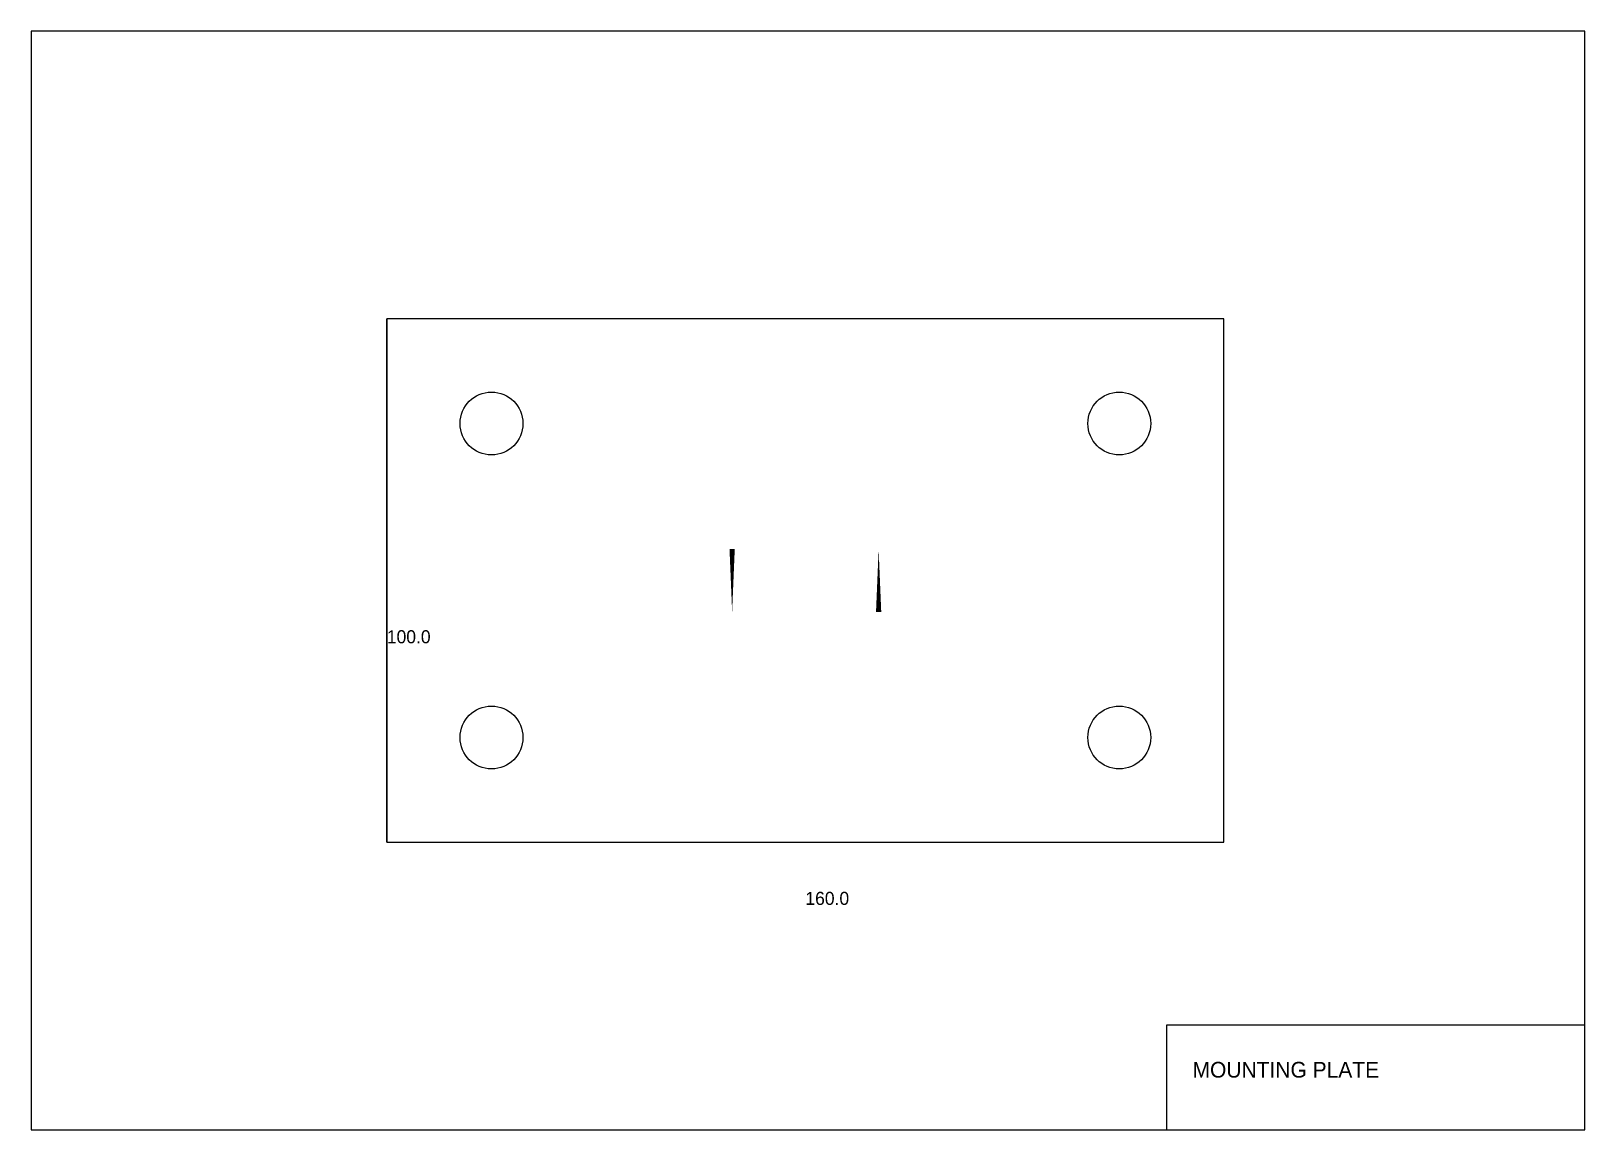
# Model space of a CAD drawing. Header units: millimetres. Extents: x 0 to 297, y 0 to 210.
import ezdxf

# ---------------------------------------------------------------- set-up
doc = ezdxf.new("R2010")
doc.units = ezdxf.units.MM
for name, color, linetype in [('BORDER', 250, 'Continuous'), ('DIMENSIONS', 5, 'Continuous'), ('HOLE', 3, 'Continuous'), ('OUTLINE', 1, 'Continuous'), ('TEXT', 250, 'Continuous'), ('TITLEBLOCK', 250, 'Continuous')]:
    doc.layers.add(name, color=color, linetype=linetype)

msp = doc.modelspace()

# ---------------------------------------------------------------- linework, layer by layer
at = {"layer": 'BORDER'}
msp.add_lwpolyline([(0, 0), (297, 0), (297, 210), (0, 210)], close=True, dxfattribs=at)
at = {"layer": 'DIMENSIONS'}
for q in [(68, 155), (228, 55)]:
    msp.add_line((68, 55), q, dxfattribs=at)
at = {"layer": 'HOLE'}
msp.add_lwpolyline([(134, 99, 0, 0, 0), (162, 99, 1, 0, 0), (162, 111, 0, 0, 0), (134, 111, 1, 0, 0)], format="xyseb", close=True, dxfattribs=at)
for centre in [(88, 135), (208, 135), (88, 75), (208, 75)]:
    msp.add_circle(centre, 6, dxfattribs=at)
at = {"layer": 'OUTLINE'}
msp.add_lwpolyline([(68, 55), (228, 55), (228, 155), (68, 155)], close=True, dxfattribs=at)
at = {"layer": 'TITLEBLOCK'}
msp.add_lwpolyline([(217, 0), (297, 0), (297, 20), (217, 20)], close=True, dxfattribs=at)

# ---------------------------------------------------------------- texts
at = {"layer": 'DIMENSIONS'}
for s, p in [('100.0', (68, 93)), ('160.0', (148, 43))]:
    msp.add_text(s, height=2.5, dxfattribs=at).set_placement(p)
at = {"layer": 'TEXT'}
msp.add_text('MOUNTING PLATE', height=3, dxfattribs=at).set_placement((222, 10))

doc.saveas('drawing.dxf')
